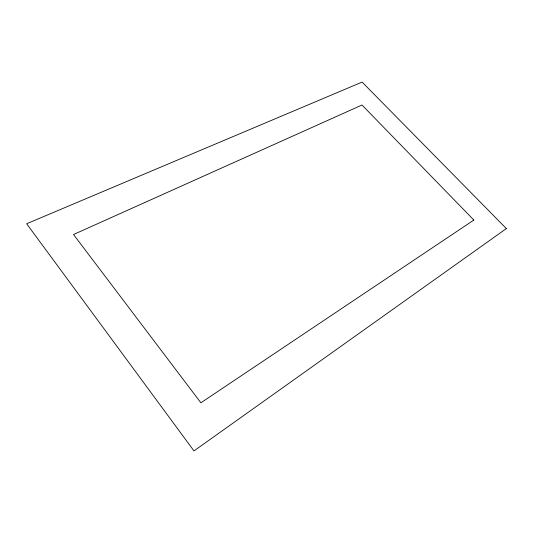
<?xml version="1.0" encoding="UTF-8"?>
<svg xmlns="http://www.w3.org/2000/svg" width="533" height="533" viewBox="0 0 533 533"><rect width="100%" height="100%" fill="white"/><g stroke="black" fill="none" stroke-linecap="round" stroke-linejoin="round"><path stroke-width="0.8" d="M506.35 228.57L193.972 450.918L26.65 223.76L362.107 82.082L506.35 228.57M473.837 220.056L200.888 402.801L73.521 234.513L362 105.008L473.837 220.056"/></g></svg>
